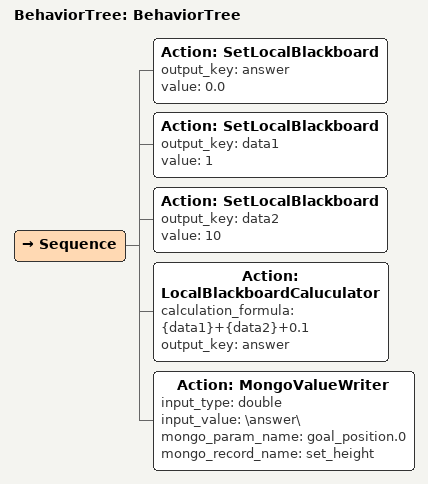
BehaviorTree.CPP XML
<?xml version="1.0"?>
<root main_tree_to_execute="BehaviorTree">
    <BehaviorTree ID="BehaviorTree">
        <Sequence>
            <Action ID="SetLocalBlackboard" output_key="answer" value="0.0"/>
            <Action ID="SetLocalBlackboard" output_key="data1" value="1"/>
            <Action ID="SetLocalBlackboard" output_key="data2" value="10"/>
            <Action ID="LocalBlackboardCaluculator" calculation_formula="{data1}+{data2}+0.1" output_key="answer"/>
            <Action ID="MongoValueWriter" input_type="double" input_value="\answer\" mongo_param_name="goal_position.0" mongo_record_name="set_height"/>
        </Sequence>
    </BehaviorTree>
</root>
